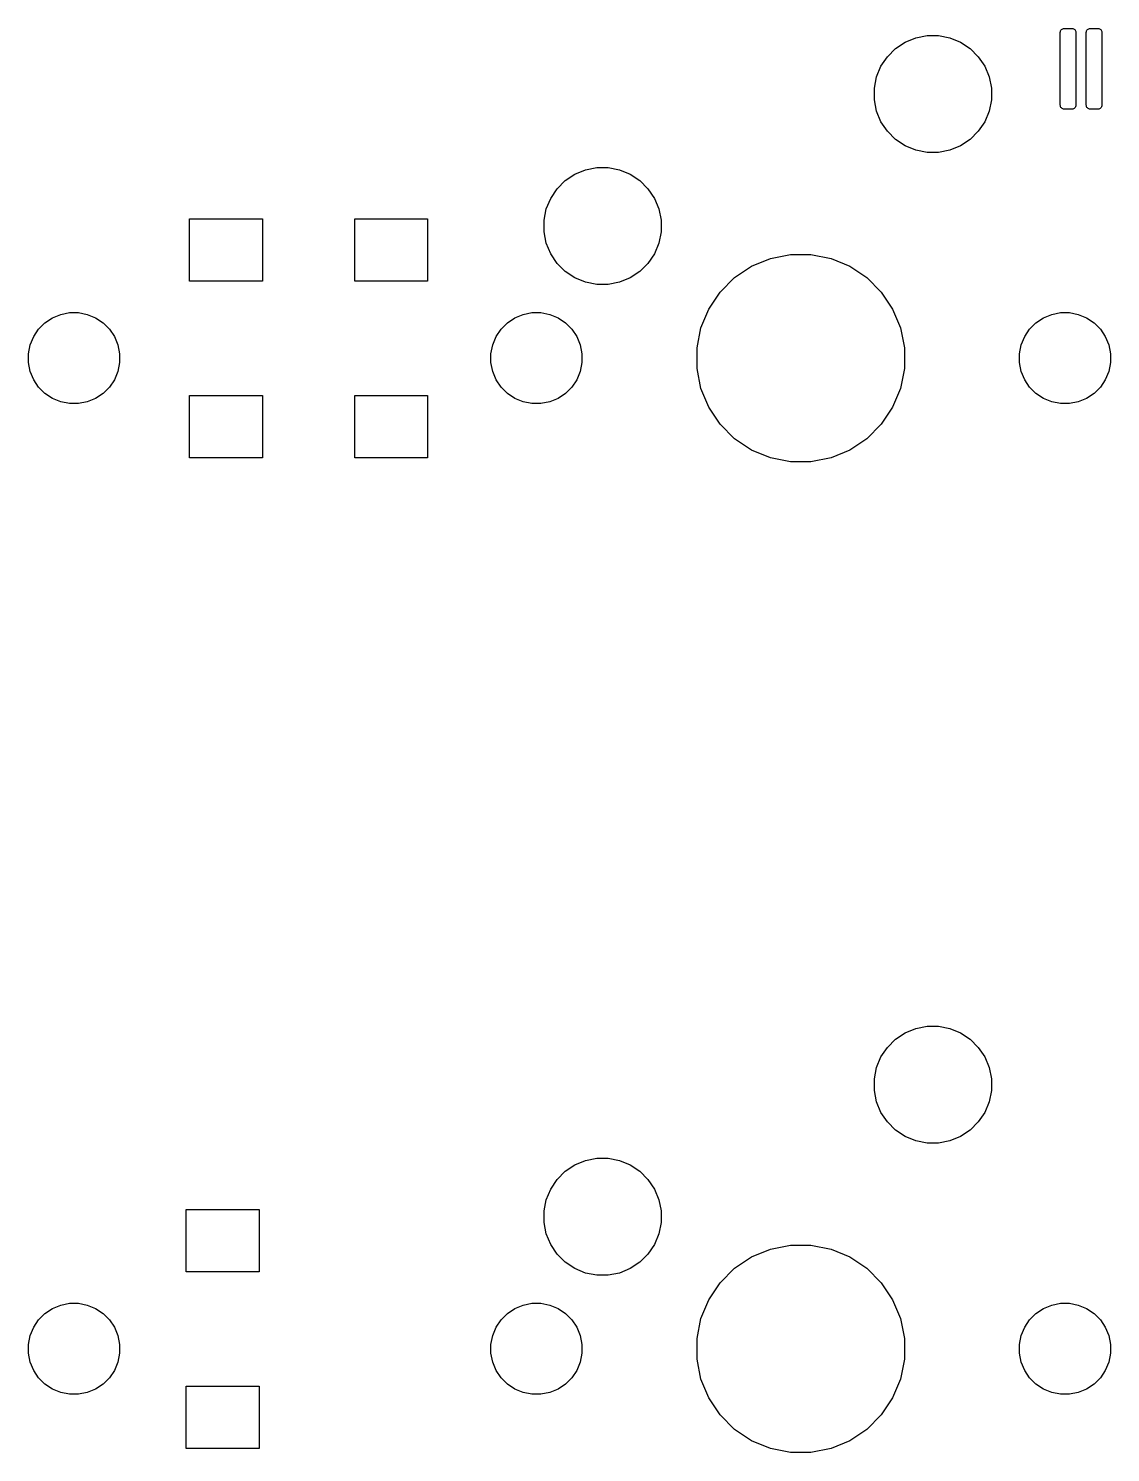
# Model space of a CAD drawing. Extents: x 8 to 336, y -137 to -25.
# Drawn here: x 86.75 to 107.56, y -111.53 to -84.15 of the extents above; entities that cross this region are included whole.
import ezdxf

# ---------------------------------------------------------------- set-up
doc = ezdxf.new("R2010")
doc.units = 0
doc.layers.add('BLACK', color=7, linetype='CONTINUOUS')

msp = doc.modelspace()

# ---------------------------------------------------------------- linework, layer by layer
at = {"layer": 'BLACK', "linetype": 'CONTINUOUS'}
for p, q in [((103.607, -84.4105), (103.812, -84.3257)), ((103.812, -84.3257), (104.029, -84.2825)), ((104.029, -84.2825), (104.251, -84.2825)), ((104.251, -84.2825), (104.468, -84.3257)), ((104.468, -84.3257), (104.673, -84.4105)), ((106.59, -84.223), (106.591, -84.2084)), ((106.59, -85.623), (106.59, -84.223)), ((106.591, -84.2084), (106.596, -84.1943)), ((106.596, -84.1943), (106.603, -84.1813)), ((106.603, -84.1813), (106.612, -84.17)), ((106.612, -84.17), (106.623, -84.1606)), ((106.623, -84.1606), (106.636, -84.1537)), ((106.636, -84.1537), (106.65, -84.1494)), ((106.65, -84.1494), (106.665, -84.148)), ((106.665, -84.148), (106.815, -84.148)), ((106.815, -84.148), (106.83, -84.1494)), ((106.83, -84.1494), (106.844, -84.1537)), ((106.844, -84.1537), (106.857, -84.1606)), ((106.857, -84.1606), (106.868, -84.17)), ((106.868, -84.17), (106.877, -84.1813)), ((106.877, -84.1813), (106.884, -84.1943)), ((106.884, -84.1943), (106.889, -84.2084)), ((106.889, -84.2084), (106.89, -84.223)), ((106.89, -84.223), (106.89, -85.623)), ((107.09, -84.223), (107.091, -84.2084)), ((107.09, -85.623), (107.09, -84.223)), ((107.091, -84.2084), (107.096, -84.1943)), ((107.096, -84.1943), (107.103, -84.1813)), ((107.103, -84.1813), (107.112, -84.17)), ((107.112, -84.17), (107.123, -84.1606)), ((107.123, -84.1606), (107.136, -84.1537)), ((107.136, -84.1537), (107.15, -84.1494)), ((107.15, -84.1494), (107.165, -84.148)), ((107.165, -84.148), (107.315, -84.148)), ((107.315, -84.148), (107.33, -84.1494)), ((107.33, -84.1494), (107.344, -84.1537)), ((107.344, -84.1537), (107.357, -84.1606)), ((107.357, -84.1606), (107.368, -84.17)), ((107.368, -84.17), (107.377, -84.1813)), ((107.377, -84.1813), (107.384, -84.1943)), ((107.384, -84.1943), (107.389, -84.2084)), ((107.389, -84.2084), (107.39, -84.223)), ((107.39, -84.223), (107.39, -85.623)), ((103.266, -84.6904), (103.423, -84.5337)), ((103.423, -84.5337), (103.607, -84.4105)), ((104.673, -84.4105), (104.857, -84.5337)), ((104.857, -84.5337), (105.014, -84.6904)), ((103.058, -85.0793), (103.143, -84.8746)), ((103.143, -84.8746), (103.266, -84.6904)), ((105.014, -84.6904), (105.137, -84.8746)), ((105.137, -84.8746), (105.222, -85.0793)), ((103.015, -85.2967), (103.058, -85.0793)), ((105.222, -85.0793), (105.265, -85.2967)), ((103.015, -85.5183), (103.015, -85.2967)), ((105.265, -85.2967), (105.265, -85.5183)), ((103.058, -85.7356), (103.015, -85.5183)), ((105.265, -85.5183), (105.222, -85.7356)), ((106.591, -85.6376), (106.59, -85.623)), ((106.596, -85.6517), (106.591, -85.6376)), ((106.603, -85.6647), (106.596, -85.6517)), ((106.612, -85.676), (106.603, -85.6647)), ((106.623, -85.6854), (106.612, -85.676)), ((106.636, -85.6923), (106.623, -85.6854)), ((106.65, -85.6966), (106.636, -85.6923)), ((106.665, -85.698), (106.65, -85.6966)), ((106.815, -85.698), (106.665, -85.698)), ((106.83, -85.6966), (106.815, -85.698)), ((106.844, -85.6923), (106.83, -85.6966)), ((106.857, -85.6854), (106.844, -85.6923)), ((106.868, -85.676), (106.857, -85.6854)), ((106.877, -85.6647), (106.868, -85.676)), ((106.884, -85.6517), (106.877, -85.6647)), ((106.889, -85.6376), (106.884, -85.6517)), ((106.89, -85.623), (106.889, -85.6376)), ((107.091, -85.6376), (107.09, -85.623)), ((107.096, -85.6517), (107.091, -85.6376)), ((107.103, -85.6647), (107.096, -85.6517)), ((107.112, -85.676), (107.103, -85.6647)), ((107.123, -85.6854), (107.112, -85.676)), ((107.136, -85.6923), (107.123, -85.6854)), ((107.15, -85.6966), (107.136, -85.6923)), ((107.165, -85.698), (107.15, -85.6966)), ((107.315, -85.698), (107.165, -85.698)), ((107.33, -85.6966), (107.315, -85.698)), ((107.344, -85.6923), (107.33, -85.6966)), ((107.357, -85.6854), (107.344, -85.6923)), ((107.368, -85.676), (107.357, -85.6854)), ((107.377, -85.6647), (107.368, -85.676)), ((107.384, -85.6517), (107.377, -85.6647)), ((107.389, -85.6376), (107.384, -85.6517)), ((107.39, -85.623), (107.389, -85.6376)), ((103.143, -85.9404), (103.058, -85.7356)), ((103.266, -86.1246), (103.143, -85.9404)), ((105.137, -85.9404), (105.014, -86.1246)), ((105.222, -85.7356), (105.137, -85.9404)), ((103.423, -86.2813), (103.266, -86.1246)), ((105.014, -86.1246), (104.857, -86.2813)), ((103.607, -86.4045), (103.423, -86.2813)), ((103.812, -86.4893), (103.607, -86.4045)), ((104.029, -86.5325), (103.812, -86.4893)), ((104.251, -86.5325), (104.029, -86.5325)), ((104.468, -86.4893), (104.251, -86.5325)), ((104.673, -86.4045), (104.468, -86.4893)), ((104.857, -86.2813), (104.673, -86.4045)), ((96.9162, -87.2304), (97.0729, -87.0737)), ((97.0729, -87.0737), (97.2571, -86.9505)), ((97.2571, -86.9505), (97.4618, -86.8657)), ((97.4618, -86.8657), (97.6792, -86.8225)), ((97.6792, -86.8225), (97.9008, -86.8225)), ((97.9008, -86.8225), (98.1181, -86.8657)), ((98.1181, -86.8657), (98.3229, -86.9505)), ((98.3229, -86.9505), (98.5071, -87.0737)), ((98.5071, -87.0737), (98.6638, -87.2304)), ((96.793, -87.4146), (96.9162, -87.2304)), ((98.6638, -87.2304), (98.787, -87.4146)), ((96.665, -87.8367), (96.7082, -87.6193)), ((96.7082, -87.6193), (96.793, -87.4146)), ((98.787, -87.4146), (98.8718, -87.6193)), ((98.8718, -87.6193), (98.915, -87.8367)), ((89.851, -89.0065), (89.851, -87.8065)), ((89.851, -87.8065), (91.251, -87.8065)), ((91.251, -87.8065), (91.251, -89.0065)), ((93.026, -89.0065), (93.026, -87.8065)), ((93.026, -87.8065), (94.426, -87.8065)), ((94.426, -87.8065), (94.426, -89.0065)), ((96.665, -88.0583), (96.665, -87.8367)), ((98.915, -87.8367), (98.915, -88.0583)), ((96.7082, -88.2756), (96.665, -88.0583)), ((98.915, -88.0583), (98.8718, -88.2756)), ((96.793, -88.4804), (96.7082, -88.2756)), ((98.8718, -88.2756), (98.787, -88.4804)), ((96.9162, -88.6646), (96.793, -88.4804)), ((97.0729, -88.8213), (96.9162, -88.6646)), ((98.6638, -88.6646), (98.5071, -88.8213)), ((98.787, -88.4804), (98.6638, -88.6646)), ((100.329, -88.9387), (100.656, -88.7205)), ((100.656, -88.7205), (101.018, -88.5702)), ((101.018, -88.5702), (101.404, -88.4936)), ((101.404, -88.4936), (101.796, -88.4936)), ((101.796, -88.4936), (102.182, -88.5702)), ((102.182, -88.5702), (102.544, -88.7205)), ((102.544, -88.7205), (102.871, -88.9387)), ((97.2571, -88.9445), (97.0729, -88.8213)), ((97.4618, -89.0293), (97.2571, -88.9445)), ((98.3229, -88.9445), (98.1181, -89.0293)), ((98.5071, -88.8213), (98.3229, -88.9445)), ((100.051, -89.2165), (100.329, -88.9387)), ((102.871, -88.9387), (103.149, -89.2165)), ((91.251, -89.0065), (89.851, -89.0065)), ((94.426, -89.0065), (93.026, -89.0065)), ((97.6792, -89.0725), (97.4618, -89.0293)), ((97.9008, -89.0725), (97.6792, -89.0725)), ((98.1181, -89.0293), (97.9008, -89.0725)), ((99.833, -89.543), (100.051, -89.2165)), ((103.149, -89.2165), (103.367, -89.543)), ((99.6827, -89.9059), (99.833, -89.543)), ((103.367, -89.543), (103.517, -89.9059)), ((86.9503, -89.9297), (87.0722, -89.8078)), ((87.0722, -89.8078), (87.2155, -89.7121)), ((87.2155, -89.7121), (87.3748, -89.6461)), ((87.3748, -89.6461), (87.5438, -89.6125)), ((87.5438, -89.6125), (87.7162, -89.6125)), ((87.7162, -89.6125), (87.8852, -89.6461)), ((87.8852, -89.6461), (88.0445, -89.7121)), ((88.0445, -89.7121), (88.1878, -89.8078)), ((88.1878, -89.8078), (88.3097, -89.9297)), ((95.8403, -89.9297), (95.9622, -89.8078)), ((95.9622, -89.8078), (96.1055, -89.7121)), ((96.1055, -89.7121), (96.2648, -89.6461)), ((96.2648, -89.6461), (96.4338, -89.6125)), ((96.4338, -89.6125), (96.6062, -89.6125)), ((96.6062, -89.6125), (96.7752, -89.6461)), ((96.7752, -89.6461), (96.9345, -89.7121)), ((96.9345, -89.7121), (97.0778, -89.8078)), ((97.0778, -89.8078), (97.1997, -89.9297)), ((106, -89.9297), (106.122, -89.8078)), ((106.122, -89.8078), (106.266, -89.7121)), ((106.266, -89.7121), (106.425, -89.6461)), ((106.425, -89.6461), (106.594, -89.6125)), ((106.594, -89.6125), (106.766, -89.6125)), ((106.766, -89.6125), (106.935, -89.6461)), ((106.935, -89.6461), (107.094, -89.7121)), ((107.094, -89.7121), (107.238, -89.8078)), ((107.238, -89.8078), (107.36, -89.9297)), ((86.7886, -90.2323), (86.8546, -90.073)), ((86.8546, -90.073), (86.9503, -89.9297)), ((88.3097, -89.9297), (88.4054, -90.073)), ((88.4054, -90.073), (88.4714, -90.2323)), ((95.6786, -90.2323), (95.7446, -90.073)), ((95.7446, -90.073), (95.8403, -89.9297)), ((97.1997, -89.9297), (97.2954, -90.073)), ((97.2954, -90.073), (97.3614, -90.2323)), ((99.6061, -90.2911), (99.6827, -89.9059)), ((103.517, -89.9059), (103.594, -90.2911)), ((105.839, -90.2323), (105.905, -90.073)), ((105.905, -90.073), (106, -89.9297)), ((107.36, -89.9297), (107.455, -90.073)), ((107.455, -90.073), (107.521, -90.2323)), ((86.755, -90.4013), (86.7886, -90.2323)), ((88.4714, -90.2323), (88.505, -90.4013)), ((95.645, -90.4013), (95.6786, -90.2323)), ((97.3614, -90.2323), (97.395, -90.4013)), ((99.6061, -90.6839), (99.6061, -90.2911)), ((103.594, -90.2911), (103.594, -90.6839)), ((105.805, -90.4013), (105.839, -90.2323)), ((107.521, -90.2323), (107.555, -90.4013)), ((86.755, -90.5737), (86.755, -90.4013)), ((86.7886, -90.7427), (86.755, -90.5737)), ((88.505, -90.5737), (88.4714, -90.7427)), ((88.505, -90.4013), (88.505, -90.5737)), ((95.645, -90.5737), (95.645, -90.4013)), ((95.6786, -90.7427), (95.645, -90.5737)), ((97.395, -90.5737), (97.3614, -90.7427)), ((97.395, -90.4013), (97.395, -90.5737)), ((105.805, -90.5737), (105.805, -90.4013)), ((105.839, -90.7427), (105.805, -90.5737)), ((107.555, -90.5737), (107.521, -90.7427)), ((107.555, -90.4013), (107.555, -90.5737)), ((86.8546, -90.902), (86.7886, -90.7427)), ((86.9503, -91.0453), (86.8546, -90.902)), ((88.4054, -90.902), (88.3097, -91.0453)), ((88.4714, -90.7427), (88.4054, -90.902)), ((95.7446, -90.902), (95.6786, -90.7427)), ((95.8403, -91.0453), (95.7446, -90.902)), ((97.2954, -90.902), (97.1997, -91.0453)), ((97.3614, -90.7427), (97.2954, -90.902)), ((99.6827, -91.0691), (99.6061, -90.6839)), ((103.594, -90.6839), (103.517, -91.0691)), ((105.905, -90.902), (105.839, -90.7427)), ((106, -91.0453), (105.905, -90.902)), ((107.455, -90.902), (107.36, -91.0453)), ((107.521, -90.7427), (107.455, -90.902)), ((87.0722, -91.1672), (86.9503, -91.0453)), ((87.2155, -91.2629), (87.0722, -91.1672)), ((88.1878, -91.1672), (88.0445, -91.2629)), ((88.3097, -91.0453), (88.1878, -91.1672)), ((95.9622, -91.1672), (95.8403, -91.0453)), ((96.1055, -91.2629), (95.9622, -91.1672)), ((97.0778, -91.1672), (96.9345, -91.2629)), ((97.1997, -91.0453), (97.0778, -91.1672)), ((99.833, -91.432), (99.6827, -91.0691)), ((103.517, -91.0691), (103.367, -91.432)), ((106.122, -91.1672), (106, -91.0453)), ((106.266, -91.2629), (106.122, -91.1672)), ((107.238, -91.1672), (107.094, -91.2629)), ((107.36, -91.0453), (107.238, -91.1672)), ((87.3748, -91.3289), (87.2155, -91.2629)), ((87.5438, -91.3625), (87.3748, -91.3289)), ((87.7162, -91.3625), (87.5438, -91.3625)), ((87.8852, -91.3289), (87.7162, -91.3625)), ((88.0445, -91.2629), (87.8852, -91.3289)), ((89.851, -92.4065), (89.851, -91.2065)), ((89.851, -91.2065), (91.251, -91.2065)), ((91.251, -91.2065), (91.251, -92.4065)), ((93.026, -92.4065), (93.026, -91.2065)), ((93.026, -91.2065), (94.426, -91.2065)), ((94.426, -91.2065), (94.426, -92.4065)), ((96.2648, -91.3289), (96.1055, -91.2629)), ((96.4338, -91.3625), (96.2648, -91.3289)), ((96.6062, -91.3625), (96.4338, -91.3625)), ((96.7752, -91.3289), (96.6062, -91.3625)), ((96.9345, -91.2629), (96.7752, -91.3289)), ((100.051, -91.7585), (99.833, -91.432)), ((103.367, -91.432), (103.149, -91.7585)), ((106.425, -91.3289), (106.266, -91.2629)), ((106.594, -91.3625), (106.425, -91.3289)), ((106.766, -91.3625), (106.594, -91.3625)), ((106.935, -91.3289), (106.766, -91.3625)), ((107.094, -91.2629), (106.935, -91.3289)), ((100.329, -92.0363), (100.051, -91.7585)), ((103.149, -91.7585), (102.871, -92.0363)), ((100.656, -92.2545), (100.329, -92.0363)), ((101.018, -92.4048), (100.656, -92.2545)), ((102.544, -92.2545), (102.182, -92.4048)), ((102.871, -92.0363), (102.544, -92.2545)), ((91.251, -92.4065), (89.851, -92.4065)), ((94.426, -92.4065), (93.026, -92.4065)), ((101.404, -92.4814), (101.018, -92.4048)), ((101.796, -92.4814), (101.404, -92.4814)), ((102.182, -92.4048), (101.796, -92.4814)), ((103.423, -103.584), (103.607, -103.461)), ((103.607, -103.461), (103.812, -103.376)), ((103.812, -103.376), (104.029, -103.333)), ((104.029, -103.333), (104.251, -103.333)), ((104.251, -103.333), (104.468, -103.376)), ((104.468, -103.376), (104.673, -103.461)), ((104.673, -103.461), (104.857, -103.584)), ((103.143, -103.925), (103.266, -103.741)), ((103.266, -103.741), (103.423, -103.584)), ((104.857, -103.584), (105.014, -103.741)), ((105.014, -103.741), (105.137, -103.925)), ((103.058, -104.13), (103.143, -103.925)), ((105.137, -103.925), (105.222, -104.13)), ((103.015, -104.347), (103.058, -104.13)), ((105.222, -104.13), (105.265, -104.347)), ((103.015, -104.569), (103.015, -104.347)), ((103.058, -104.786), (103.015, -104.569)), ((105.265, -104.569), (105.222, -104.786)), ((105.265, -104.347), (105.265, -104.569)), ((103.143, -104.991), (103.058, -104.786)), ((105.222, -104.786), (105.137, -104.991)), ((103.266, -105.175), (103.143, -104.991)), ((105.137, -104.991), (105.014, -105.175)), ((103.423, -105.332), (103.266, -105.175)), ((103.607, -105.455), (103.423, -105.332)), ((104.857, -105.332), (104.673, -105.455)), ((105.014, -105.175), (104.857, -105.332)), ((103.812, -105.54), (103.607, -105.455)), ((104.029, -105.583), (103.812, -105.54)), ((104.251, -105.583), (104.029, -105.583)), ((104.468, -105.54), (104.251, -105.583)), ((104.673, -105.455), (104.468, -105.54)), ((97.2571, -106.001), (97.4618, -105.916)), ((97.4618, -105.916), (97.6792, -105.873)), ((97.6792, -105.873), (97.9008, -105.873)), ((97.9008, -105.873), (98.1181, -105.916)), ((98.1181, -105.916), (98.3229, -106.001)), ((96.9162, -106.281), (97.0729, -106.124)), ((97.0729, -106.124), (97.2571, -106.001)), ((98.3229, -106.001), (98.5071, -106.124)), ((98.5071, -106.124), (98.6638, -106.281)), ((96.7082, -106.67), (96.793, -106.465)), ((96.793, -106.465), (96.9162, -106.281)), ((98.6638, -106.281), (98.787, -106.465)), ((98.787, -106.465), (98.8718, -106.67)), ((96.665, -106.887), (96.7082, -106.67)), ((98.8718, -106.67), (98.915, -106.887)), ((89.7875, -108.056), (89.7875, -106.856)), ((89.7875, -106.856), (91.1875, -106.856)), ((91.1875, -106.856), (91.1875, -108.056)), ((96.665, -107.109), (96.665, -106.887)), ((98.915, -106.887), (98.915, -107.109)), ((96.7082, -107.326), (96.665, -107.109)), ((96.793, -107.531), (96.7082, -107.326)), ((98.8718, -107.326), (98.787, -107.531)), ((98.915, -107.109), (98.8718, -107.326)), ((96.9162, -107.715), (96.793, -107.531)), ((98.787, -107.531), (98.6638, -107.715)), ((101.018, -107.621), (101.404, -107.544)), ((101.404, -107.544), (101.796, -107.544)), ((101.796, -107.544), (102.182, -107.621)), ((97.0729, -107.872), (96.9162, -107.715)), ((97.2571, -107.995), (97.0729, -107.872)), ((98.5071, -107.872), (98.3229, -107.995)), ((98.6638, -107.715), (98.5071, -107.872)), ((100.329, -107.989), (100.656, -107.771)), ((100.656, -107.771), (101.018, -107.621)), ((102.182, -107.621), (102.544, -107.771)), ((102.544, -107.771), (102.871, -107.989)), ((91.1875, -108.056), (89.7875, -108.056)), ((97.4618, -108.08), (97.2571, -107.995)), ((97.6792, -108.123), (97.4618, -108.08)), ((97.9008, -108.123), (97.6792, -108.123)), ((98.1181, -108.08), (97.9008, -108.123)), ((98.3229, -107.995), (98.1181, -108.08)), ((100.051, -108.267), (100.329, -107.989)), ((102.871, -107.989), (103.149, -108.267)), ((99.833, -108.594), (100.051, -108.267)), ((103.149, -108.267), (103.367, -108.594)), ((87.2155, -108.763), (87.3748, -108.697)), ((87.3748, -108.697), (87.5438, -108.663)), ((87.5438, -108.663), (87.7162, -108.663)), ((87.7162, -108.663), (87.8852, -108.697)), ((87.8852, -108.697), (88.0445, -108.763)), ((96.1055, -108.763), (96.2648, -108.697)), ((96.2648, -108.697), (96.4338, -108.663)), ((96.4338, -108.663), (96.6062, -108.663)), ((96.6062, -108.663), (96.7752, -108.697)), ((96.7752, -108.697), (96.9345, -108.763)), ((99.6827, -108.956), (99.833, -108.594)), ((103.367, -108.594), (103.517, -108.956)), ((106.266, -108.763), (106.425, -108.697)), ((106.425, -108.697), (106.594, -108.663)), ((106.594, -108.663), (106.766, -108.663)), ((106.766, -108.663), (106.935, -108.697)), ((106.935, -108.697), (107.094, -108.763)), ((86.8546, -109.124), (86.9503, -108.98)), ((86.9503, -108.98), (87.0722, -108.858)), ((87.0722, -108.858), (87.2155, -108.763)), ((88.0445, -108.763), (88.1878, -108.858)), ((88.1878, -108.858), (88.3097, -108.98)), ((88.3097, -108.98), (88.4054, -109.124)), ((95.7446, -109.124), (95.8403, -108.98)), ((95.8403, -108.98), (95.9622, -108.858)), ((95.9622, -108.858), (96.1055, -108.763)), ((96.9345, -108.763), (97.0778, -108.858)), ((97.0778, -108.858), (97.1997, -108.98)), ((97.1997, -108.98), (97.2954, -109.124)), ((99.6061, -109.342), (99.6827, -108.956)), ((103.517, -108.956), (103.594, -109.342)), ((105.905, -109.124), (106, -108.98)), ((106, -108.98), (106.122, -108.858)), ((106.122, -108.858), (106.266, -108.763)), ((107.094, -108.763), (107.238, -108.858)), ((107.238, -108.858), (107.36, -108.98)), ((107.36, -108.98), (107.455, -109.124)), ((86.7886, -109.283), (86.8546, -109.124)), ((88.4054, -109.124), (88.4714, -109.283)), ((95.6786, -109.283), (95.7446, -109.124)), ((97.2954, -109.124), (97.3614, -109.283)), ((105.839, -109.283), (105.905, -109.124)), ((107.455, -109.124), (107.521, -109.283)), ((86.755, -109.452), (86.7886, -109.283)), ((86.755, -109.624), (86.755, -109.452)), ((88.4714, -109.283), (88.505, -109.452)), ((88.505, -109.452), (88.505, -109.624)), ((95.645, -109.452), (95.6786, -109.283)), ((95.645, -109.624), (95.645, -109.452)), ((97.3614, -109.283), (97.395, -109.452)), ((97.395, -109.452), (97.395, -109.624)), ((99.6061, -109.734), (99.6061, -109.342)), ((103.594, -109.342), (103.594, -109.734)), ((105.805, -109.452), (105.839, -109.283)), ((105.805, -109.624), (105.805, -109.452)), ((107.521, -109.283), (107.555, -109.452)), ((107.555, -109.452), (107.555, -109.624)), ((86.7886, -109.793), (86.755, -109.624)), ((86.8546, -109.952), (86.7886, -109.793)), ((88.4714, -109.793), (88.4054, -109.952)), ((88.505, -109.624), (88.4714, -109.793)), ((95.6786, -109.793), (95.645, -109.624)), ((95.7446, -109.952), (95.6786, -109.793)), ((97.3614, -109.793), (97.2954, -109.952)), ((97.395, -109.624), (97.3614, -109.793)), ((99.6827, -110.12), (99.6061, -109.734)), ((103.594, -109.734), (103.517, -110.12)), ((105.839, -109.793), (105.805, -109.624)), ((105.905, -109.952), (105.839, -109.793)), ((107.521, -109.793), (107.455, -109.952)), ((107.555, -109.624), (107.521, -109.793)), ((86.9503, -110.096), (86.8546, -109.952)), ((88.4054, -109.952), (88.3097, -110.096)), ((95.8403, -110.096), (95.7446, -109.952)), ((97.2954, -109.952), (97.1997, -110.096)), ((106, -110.096), (105.905, -109.952)), ((107.455, -109.952), (107.36, -110.096)), ((87.0722, -110.218), (86.9503, -110.096)), ((87.2155, -110.313), (87.0722, -110.218)), ((87.3748, -110.379), (87.2155, -110.313)), ((88.0445, -110.313), (87.8852, -110.379)), ((88.1878, -110.218), (88.0445, -110.313)), ((88.3097, -110.096), (88.1878, -110.218)), ((89.7875, -111.456), (89.7875, -110.256)), ((89.7875, -110.256), (91.1875, -110.256)), ((91.1875, -110.256), (91.1875, -111.456)), ((95.9622, -110.218), (95.8403, -110.096)), ((96.1055, -110.313), (95.9622, -110.218)), ((96.2648, -110.379), (96.1055, -110.313)), ((96.9345, -110.313), (96.7752, -110.379)), ((97.0778, -110.218), (96.9345, -110.313)), ((97.1997, -110.096), (97.0778, -110.218)), ((99.833, -110.482), (99.6827, -110.12)), ((103.517, -110.12), (103.367, -110.482)), ((106.122, -110.218), (106, -110.096)), ((106.266, -110.313), (106.122, -110.218)), ((106.425, -110.379), (106.266, -110.313)), ((107.094, -110.313), (106.935, -110.379)), ((107.238, -110.218), (107.094, -110.313)), ((107.36, -110.096), (107.238, -110.218)), ((87.5438, -110.413), (87.3748, -110.379)), ((87.7162, -110.413), (87.5438, -110.413)), ((87.8852, -110.379), (87.7162, -110.413)), ((96.4338, -110.413), (96.2648, -110.379)), ((96.6062, -110.413), (96.4338, -110.413)), ((96.7752, -110.379), (96.6062, -110.413)), ((100.051, -110.809), (99.833, -110.482)), ((103.367, -110.482), (103.149, -110.809)), ((106.594, -110.413), (106.425, -110.379)), ((106.766, -110.413), (106.594, -110.413)), ((106.935, -110.379), (106.766, -110.413)), ((100.329, -111.087), (100.051, -110.809)), ((103.149, -110.809), (102.871, -111.087)), ((100.656, -111.305), (100.329, -111.087)), ((102.871, -111.087), (102.544, -111.305)), ((101.018, -111.455), (100.656, -111.305)), ((102.544, -111.305), (102.182, -111.455)), ((91.1875, -111.456), (89.7875, -111.456)), ((101.404, -111.532), (101.018, -111.455)), ((101.796, -111.532), (101.404, -111.532)), ((102.182, -111.455), (101.796, -111.532))]:
    msp.add_line(p, q, dxfattribs=at)

doc.saveas('drawing.dxf')
